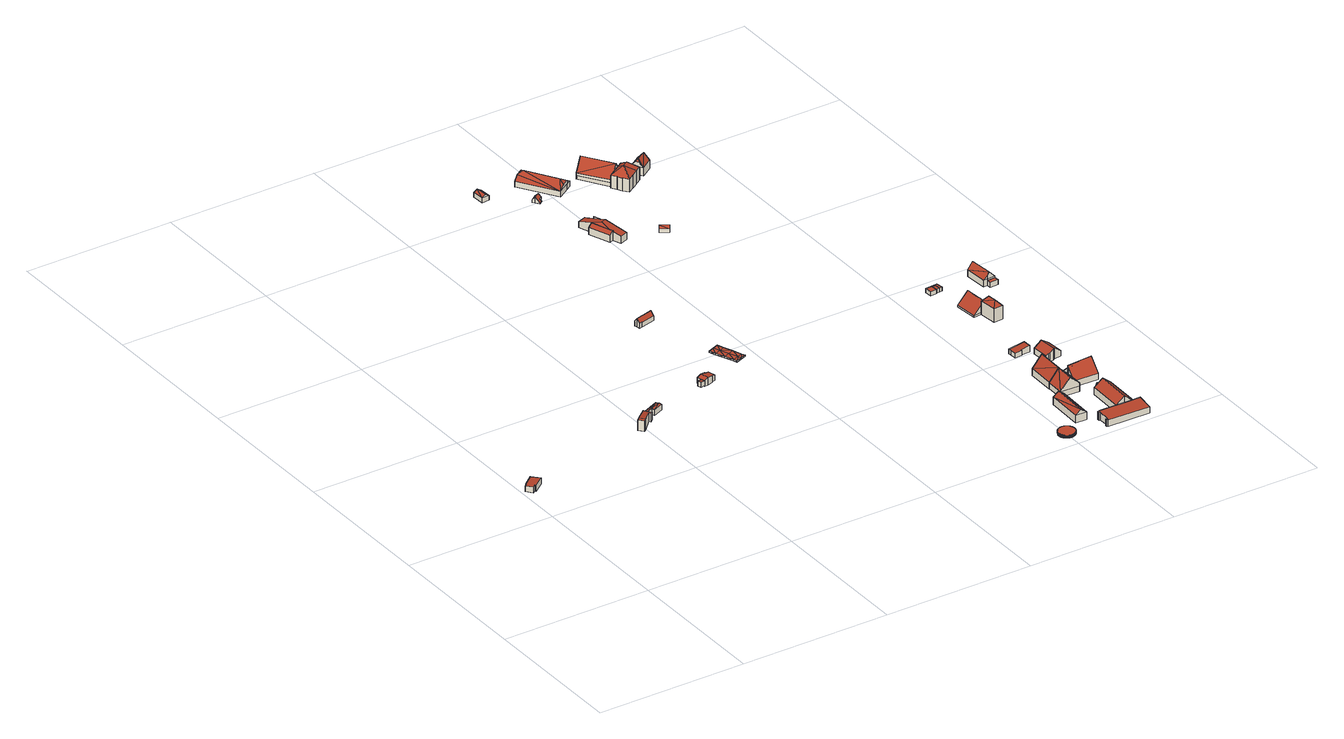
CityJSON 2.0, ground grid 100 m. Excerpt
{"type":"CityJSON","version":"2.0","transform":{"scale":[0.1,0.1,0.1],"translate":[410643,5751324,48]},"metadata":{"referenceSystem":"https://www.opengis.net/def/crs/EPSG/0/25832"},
"CityObjects":{
"building1":{"type":"Building","attributes":{"Gemeindeschluessel":"05570040","Geometrietyp2DReferenz":"3000","function":"31001_1310","roofType":"2100","measuredHeight":4.07},"geometry":[{"type":"Solid","lod":"2","boundaries":[[[[0,1,2,3]],[[4,5,1,0]],[[6,7,5,4]],[[8,9,7,6]],[[10,11,9,8]],[[12,13,11,10]],[[14,15,13,12]],[[3,2,15,14]],[[12,10,8,6,4,0,3,14]],[[1,5,7,9,11,13,15,2]]]],"semantics":{"surfaces":[{"type":"WallSurface"},{"type":"RoofSurface"},{"type":"GroundSurface"}],"values":[[0,0,0,0,0,0,0,0,1,2]]}}]},
"building2":{"type":"Building","attributes":{"Gemeindeschluessel":"05570040","Geometrietyp2DReferenz":"3000","function":"31001_1310","roofType":"3100","measuredHeight":7.4},"geometry":[{"type":"Solid","lod":"2","boundaries":[[[[16,17,18,19]],[[20,21,17,16]],[[22,23,21,20]],[[24,25,23,22]],[[26,27,25,24]],[[28,29,27,26]],[[30,31,29,28]],[[32,33,31,30]],[[34,35,33,32]],[[19,18,35,34]],[[28,26,24,22,20,16,19,30]],[[34,32,30,19]],[[17,21,23,25,27,29,31,33,35,18]]]],"semantics":{"surfaces":[{"type":"WallSurface"},{"type":"RoofSurface"},{"type":"GroundSurface"}],"values":[[0,0,0,0,0,0,0,0,0,0,1,1,2]]}}]},
"building3":{"type":"Building","attributes":{"Gemeindeschluessel":"05570040","Geometrietyp2DReferenz":"3000","function":"31001_1310","roofType":"5000","measuredHeight":3.88},"geometry":[{"type":"Solid","lod":"2","boundaries":[[[[36,37,38,39]],[[40,41,37,36]],[[42,43,41,40]],[[44,45,43,42]],[[46,47,45,44]],[[39,38,47,46]],[[48,49,36]],[[44,48,36]],[[46,44,36]],[[36,39,46]],[[42,40,49]],[[49,48,42]],[[36,49,40]],[[42,48,44]],[[37,41,43,45,47,38]]]],"semantics":{"surfaces":[{"type":"WallSurface"},{"type":"RoofSurface"},{"type":"GroundSurface"}],"values":[[0,0,0,0,0,0,1,1,1,1,1,1,0,0,2]]}}]},
"building4":{"type":"Building","attributes":{"Gemeindeschluessel":"05570040","Geometrietyp2DReferenz":"3000","function":"51009_1610","roofType":"2100","measuredHeight":3.51},"geometry":[{"type":"Solid","lod":"2","boundaries":[[[[50,51,52,53]],[[54,55,51,50]],[[56,57,55,54]],[[53,52,57,56]],[[54,50,53,56]],[[51,55,57,52]]]],"semantics":{"surfaces":[{"type":"WallSurface"},{"type":"RoofSurface"},{"type":"GroundSurface"}],"values":[[0,0,0,0,1,2]]}}]},
"building5":{"type":"Building","attributes":{"Gemeindeschluessel":"05570040","Geometrietyp2DReferenz":"3000","function":"31001_1310","roofType":"3100","measuredHeight":4.92},"geometry":[{"type":"Solid","lod":"2","boundaries":[[[[58,59,60,61]],[[62,63,59,58]],[[64,65,63,62]],[[66,67,65,64]],[[68,69,67,66]],[[70,71,69,68]],[[72,73,71,70]],[[74,75,73,72]],[[76,77,75,74]],[[61,60,77,76]],[[70,68,66,64,62,58,61,72]],[[76,74,72,61]],[[59,63,65,67,69,71,73,75,77,60]]]],"semantics":{"surfaces":[{"type":"WallSurface"},{"type":"RoofSurface"},{"type":"GroundSurface"}],"values":[[0,0,0,0,0,0,0,0,0,0,1,1,2]]}}]},
"building6":{"type":"Building","attributes":{"Gemeindeschluessel":"05515000","Geometrietyp2DReferenz":"3000","function":"31001_1310","roofType":"3100","measuredHeight":5.88},"address":[{"country":"Germany","locality":"Münster","thoroughfareNumber":"93b","thoroughfareName":"Hiltruper Straße"}],"geometry":[{"type":"Solid","lod":"2","boundaries":[[[[78,79,80,81]],[[82,83,79,78]],[[84,85,83,82]],[[86,87,85,84]],[[88,89,87,86]],[[90,91,89,88]],[[92,93,91,90]],[[81,80,93,92]],[[86,84,82,78,81,88]],[[92,90,88,81]],[[79,83,85,87,89,91,93,80]]]],"semantics":{"surfaces":[{"type":"WallSurface"},{"type":"RoofSurface"},{"type":"GroundSurface"}],"values":[[0,0,0,0,0,0,0,0,1,1,2]]}}]},
"building7":{"type":"Building","attributes":{"Geometrietyp2DReferenz":"2000","Gemeindeschluessel":"05570040","function":"53001_1800","roofType":"9999","measuredHeight":1},"geometry":[{"type":"Solid","lod":"2","boundaries":[[[[94,95,96]],[[95,97,96]],[[98,99,94]],[[99,95,94]],[[100,101,98]],[[101,99,98]],[[102,103,100]],[[103,101,100]],[[104,105,102]],[[105,103,102]],[[106,107,104]],[[107,105,104]],[[108,109,106]],[[109,107,106]],[[110,111,108]],[[111,109,108]],[[112,113,110]],[[113,111,110]],[[114,115,112]],[[115,113,112]],[[116,117,114]],[[117,115,114]],[[96,97,116]],[[97,117,116]],[[118,97,95]],[[118,95,99]],[[119,118,101]],[[107,120,103]],[[101,118,99]],[[120,119,101]],[[120,101,103]],[[107,103,105]],[[115,117,97]],[[115,97,118]],[[113,115,118]],[[113,118,119]],[[113,119,111]],[[111,119,120]],[[109,111,120]],[[109,120,107]],[[114,121,96]],[[112,121,114]],[[112,122,121]],[[112,110,122]],[[110,123,122]],[[108,123,110]],[[108,106,123]],[[121,94,96]],[[121,98,94]],[[122,100,121]],[[100,98,121]],[[123,100,122]],[[123,102,100]],[[106,102,123]],[[106,104,102]],[[114,96,116]]]],"semantics":{"surfaces":[{"type":"WallSurface"},{"type":"GroundSurface"},{"type":"RoofSurface"}],"values":[[0,0,0,0,0,0,0,0,0,0,0,0,0,0,0,0,0,0,0,0,0,0,0,0,1,1,1,1,1,1,1,1,1,1,1,1,1,1,1,1,2,2,2,2,2,2,2,2,2,2,2,2,2,2,2,2]]}}]},
"building8":{"type":"Building","attributes":{"Gemeindeschluessel":"05515000","Geometrietyp2DReferenz":"3000","function":"31001_2700","roofType":"3100","measuredHeight":4.64},"geometry":[{"type":"Solid","lod":"2","boundaries":[[[[124,125,126,127]],[[128,129,125,124]],[[130,131,129,128]],[[127,126,131,130]],[[124,132,128]],[[130,133,127]],[[127,133,132]],[[132,124,127]],[[133,130,128]],[[128,132,133]],[[125,129,131,126]]]],"semantics":{"surfaces":[{"type":"WallSurface"},{"type":"RoofSurface"},{"type":"GroundSurface"}],"values":[[0,0,0,0,0,0,1,1,1,1,2]]}}]},
"building9":{"type":"Building","attributes":{"Gemeindeschluessel":"05570040","Geometrietyp2DReferenz":"3000","function":"51003_1201","roofType":"1000","measuredHeight":1.86},"geometry":[{"type":"Solid","lod":"2","boundaries":[[[[134,135,136,137]],[[138,139,135,134]],[[140,141,139,138]],[[142,143,141,140]],[[144,145,143,142]],[[146,147,145,144]],[[148,149,147,146]],[[150,151,149,148]],[[152,153,151,150]],[[154,155,153,152]],[[150,148,146,144,142,140,138,134,137,156,157,158,159,160,161,162,163,164,165,166,167,168,169,170,171,172,173,174,175,176,177,178,179,180,181,182,183,184,185,186,187,188,189,190,191,192,193,194,195,196,197,198,199,200,201,202,203,204,205,206,207,208,209,210,211,212,213,214,215,216,217,218,154,152]],[[219,220,221,222,223,224,225,226,227,228,229,230,231,232,233,234,235,236,237,238,239,240,241,242,243,244,245,246,247,248,249,250,251,252,253,254,255,256,257,258,259,260,261,262,263,264,265,266,267,268,269,270,271,272,273,274,275,276,277,278,279,280,281,136,135,139,141,143,145,147,149,151,153,155]],[[169,268,267,170]],[[168,269,268,169]],[[167,270,269,168]],[[166,271,270,167]],[[165,272,271,166]],[[164,273,272,165]],[[163,274,273,164]],[[162,275,274,163]],[[161,276,275,162]],[[160,277,276,161]],[[159,278,277,160]],[[158,279,278,159]],[[157,280,279,158]],[[156,281,280,157]],[[137,136,281,156]],[[218,219,155,154]],[[217,220,219,218]],[[216,221,220,217]],[[215,222,221,216]],[[214,223,222,215]],[[213,224,223,214]],[[212,225,224,213]],[[211,226,225,212]],[[210,227,226,211]],[[209,228,227,210]],[[208,229,228,209]],[[207,230,229,208]],[[206,231,230,207]],[[205,232,231,206]],[[204,233,232,205]],[[203,234,233,204]],[[202,235,234,203]],[[201,236,235,202]],[[200,237,236,201]],[[199,238,237,200]],[[198,239,238,199]],[[197,240,239,198]],[[196,241,240,197]],[[195,242,241,196]],[[194,243,242,195]],[[193,244,243,194]],[[192,245,244,193]],[[191,246,245,192]],[[190,247,246,191]],[[189,248,247,190]],[[188,249,248,189]],[[187,250,249,188]],[[186,251,250,187]],[[185,252,251,186]],[[184,253,252,185]],[[183,254,253,184]],[[182,255,254,183]],[[181,256,255,182]],[[180,257,256,181]],[[179,258,257,180]],[[178,259,258,179]],[[177,260,259,178]],[[176,261,260,177]],[[175,262,261,176]],[[174,263,262,175]],[[173,264,263,174]],[[172,265,264,173]],[[171,266,265,172]],[[170,267,266,171]]]],"semantics":{"surfaces":[{"type":"WallSurface"},{"type":"RoofSurface"},{"type":"GroundSurface"}],"values":[[0,0,0,0,0,0,0,0,0,0,1,2,0,0,0,0,0,0,0,0,0,0,0,0,0,0,0,0,0,0,0,0,0,0,0,0,0,0,0,0,0,0,0,0,0,0,0,0,0,0,0,0,0,0,0,0,0,0,0,0,0,0,0,0,0,0,0,0,0,0,0,0,0,0,0,0]]}}]},
"building10":{"type":"Building","attributes":{"Gemeindeschluessel":"05515000","Geometrietyp2DReferenz":"3000","function":"31001_1000"},"address":[{"country":"Germany","locality":"Münster","thoroughfareNumber":"93a","thoroughfareName":"Hiltruper Straße"}],"children":["building10-1","building10-2","building10-3"]},
"building10-1":{"type":"BuildingPart","attributes":{"roofType":"9999","measuredHeight":8.18},"parents":["building10"],"geometry":[{"type":"Solid","lod":"2","boundaries":[[[[282,283,284,285]],[[286,287,283,282]],[[288,289,290,291,292]],[[293,294,289,288]],[[295,296,294,293]],[[297,298,296,295]],[[299,300,298,297]],[[285,284,301,302]],[[303,304,305]],[[306,299,297,295,293,288,292,307,304,303]],[[308,286,282,285,302,305,304,307]],[[283,287,309,290,289,294,296,298,300,310,311,301,284]],[[308,307,312]],[[287,286,308,312,309]],[[291,312,307,292]],[[290,309,312,291]],[[300,299,306,303,310]],[[310,303,305,311]],[[305,302,301,311]]]],"semantics":{"surfaces":[{"type":"WallSurface"},{"type":"RoofSurface"},{"type":"GroundSurface"},{"type":"ClosureSurface"}],"values":[[0,0,0,0,0,0,0,0,1,1,1,2,0,3,0,3,3,3,3]]}}]},
"building10-2":{"type":"BuildingPart","attributes":{"roofType":"2100","measuredHeight":7},"parents":["building10"],"geometry":[{"type":"Solid","lod":"2","boundaries":[[[[313,314,315,316]],[[291,290,314,313]],[[287,286,317]],[[318,319,287,317]],[[320,321,319,318]],[[316,315,321,320]],[[318,317,308,312,291,313,316,320]],[[314,290,309,287,319,321,315]],[[286,308,317]],[[287,309,312,308,286]],[[309,290,291,312]]]],"semantics":{"surfaces":[{"type":"WallSurface"},{"type":"RoofSurface"},{"type":"GroundSurface"},{"type":"ClosureSurface"}],"values":[[0,0,0,0,0,0,1,2,0,3,3]]}}]},
"building10-3":{"type":"BuildingPart","attributes":{"roofType":"2100","measuredHeight":6.6},"parents":["building10"],"geometry":[{"type":"Solid","lod":"2","boundaries":[[[[322,298,300,299,323]],[[324,325,298,322]],[[326,327,325,324]],[[302,301,327,326]],[[326,324,322,323,306,303,305,302]],[[298,325,327,301,311,310,300]],[[306,323,299]],[[310,303,306,299,300]],[[311,305,303,310]],[[301,302,305,311]]]],"semantics":{"surfaces":[{"type":"WallSurface"},{"type":"RoofSurface"},{"type":"GroundSurface"},{"type":"ClosureSurface"}],"values":[[0,0,0,0,1,2,0,3,3,3]]}}]},
"building11":{"type":"Building","attributes":{"Gemeindeschluessel":"05515000","Geometrietyp2DReferenz":"3000","function":"31001_1310","roofType":"3100","measuredHeight":3.69},"geometry":[{"type":"Solid","lod":"2","boundaries":[[[[328,329,330,331]],[[332,333,329,328]],[[334,335,333,332]],[[336,337,335,334]],[[338,339,337,336]],[[340,341,339,338]],[[342,343,341,340]],[[331,330,343,342]],[[336,334,332,338]],[[328,331,342,340,338,332]],[[329,333,335,337,339,341,343,330]]]],"semantics":{"surfaces":[{"type":"WallSurface"},{"type":"RoofSurface"},{"type":"GroundSurface"}],"values":[[0,0,0,0,0,0,0,0,1,1,2]]}}]},
"building12":{"type":"Building","attributes":{"Gemeindeschluessel":"05515000","Geometrietyp2DReferenz":"3000","function":"51009_1610","roofType":"2100","measuredHeight":6.87},"geometry":[{"type":"Solid","lod":"2","boundaries":[[[[344,345,346,316]],[[347,348,345,344]],[[313,349,348,347]],[[316,346,349,313]],[[347,344,316,313]],[[345,348,349,346]]]],"semantics":{"surfaces":[{"type":"WallSurface"},{"type":"RoofSurface"},{"type":"GroundSurface"}],"values":[[0,0,0,0,1,2]]}}]},
"building13":{"type":"Building","attributes":{"Gemeindeschluessel":"05570040","Geometrietyp2DReferenz":"3000","function":"31001_2700","roofType":"3100","measuredHeight":8.03},"geometry":[{"type":"Solid","lod":"2","boundaries":[[[[350,351,352,353]],[[354,355,351,350]],[[356,357,355,354]],[[353,352,357,356]],[[350,358,354]],[[356,359,353]],[[359,358,350]],[[350,353,359]],[[356,354,358]],[[358,359,356]],[[351,355,357,352]]]],"semantics":{"surfaces":[{"type":"WallSurface"},{"type":"RoofSurface"},{"type":"GroundSurface"}],"values":[[0,0,0,0,0,0,1,1,1,1,2]]}}]},
"building14":{"type":"Building","attributes":{"Gemeindeschluessel":"05515000","Geometrietyp2DReferenz":"3000","function":"31001_2700","roofType":"3300","measuredHeight":8.14},"geometry":[{"type":"Solid","lod":"2","boundaries":[[[[360,361,362,363]],[[364,365,361,360]],[[366,367,365,364]],[[368,369,367,366]],[[370,371,369,368]],[[372,373,371,370]],[[374,375,373,372]],[[363,362,375,374]],[[376,377,378,379]],[[380,381,382]],[[382,381,370]],[[370,381,377]],[[377,376,370]],[[374,372,370,376]],[[366,381,380]],[[381,366,364,360]],[[378,381,360]],[[377,381,378]],[[380,382,370,368]],[[380,368,366]],[[376,379,363,374]],[[379,378,360,363]],[[361,365,367,369,371,373,375,362]]]],"semantics":{"surfaces":[{"type":"WallSurface"},{"type":"RoofSurface"},{"type":"GroundSurface"}],"values":[[0,0,0,0,0,0,0,0,1,1,1,1,1,1,1,1,1,1,0,0,0,0,2]]}}]},
"building15":{"type":"Building","attributes":{"Gemeindeschluessel":"05515000","Geometrietyp2DReferenz":"3000","function":"31001_1310","roofType":"3100","measuredHeight":3.69},"geometry":[{"type":"Solid","lod":"2","boundaries":[[[[383,384,385,386]],[[387,388,384,383]],[[389,390,388,387]],[[386,385,390,389]],[[383,391,387]],[[389,392,386]],[[386,392,391]],[[391,383,386]],[[392,389,387]],[[387,391,392]],[[384,388,390,385]]]],"semantics":{"surfaces":[{"type":"WallSurface"},{"type":"RoofSurface"},{"type":"GroundSurface"}],"values":[[0,0,0,0,0,0,1,1,1,1,2]]}}]},
"building16":{"type":"Building","attributes":{"Gemeindeschluessel":"05570040","Geometrietyp2DReferenz":"3000","function":"31001_2700","roofType":"2100","measuredHeight":5.55},"geometry":[{"type":"Solid","lod":"2","boundaries":[[[[393,394,395,396]],[[397,398,394,393]],[[399,400,398,397]],[[401,402,400,399]],[[403,404,402,401]],[[405,406,404,403]],[[407,408,406,405]],[[409,410,408,407]],[[411,412,410,409]],[[413,414,412,411]],[[415,416,414,413]],[[417,418,416,415]],[[419,420,418,417]],[[421,422,420,419]],[[423,424,422,421]],[[396,395,424,423]],[[421,419,417,415,413,411,409,407,405,403,401,399,397,393,396,423]],[[394,398,400,402,404,406,408,410,412,414,416,418,420,422,424,395]]]],"semantics":{"surfaces":[{"type":"WallSurface"},{"type":"RoofSurface"},{"type":"GroundSurface"}],"values":[[0,0,0,0,0,0,0,0,0,0,0,0,0,0,0,0,1,2]]}}]},
"building17":{"type":"Building","attributes":{"Gemeindeschluessel":"05570040","Geometrietyp2DReferenz":"3000","function":"31001_2700","roofType":"3100","measuredHeight":9.49},"geometry":[{"type":"Solid","lod":"2","boundaries":[[[[425,426,427,428]],[[429,430,426,425]],[[431,432,430,429]],[[433,434,432,431]],[[435,436,434,433]],[[437,438,436,435]],[[439,440,438,437]],[[441,442,440,439]],[[443,444,442,441]],[[445,446,444,443]],[[447,448,446,445]],[[428,427,448,447]],[[441,439,437,435,433,431,429,425,443]],[[428,447,445,443,425]],[[426,430,432,434,436,438,440,442,444,446,448,427]]]],"semantics":{"surfaces":[{"type":"WallSurface"},{"type":"RoofSurface"},{"type":"GroundSurface"}],"values":[[0,0,0,0,0,0,0,0,0,0,0,0,1,1,2]]}}]},
"building18":{"type":"Building","attributes":{"Gemeindeschluessel":"05570040","Geometrietyp2DReferenz":"3000","function":"31001_1000"},"address":[{"country":"Germany","locality":"Sendenhorst","thoroughfareNumber":"19","thoroughfareName":"Berl"}],"children":["building18-1","building18-2"]},
"building18-1":{"type":"BuildingPart","attributes":{"roofType":"3100","measuredHeight":12.3},"parents":["building18"],"geometry":[{"type":"Solid","lod":"2","boundaries":[[[[449,450,451,452]],[[453,454,450,449]],[[452,451,455,456]],[[449,457,453]],[[456,458,452]],[[458,457,449]],[[449,452,458]],[[456,459,453,457]],[[457,458,456]],[[450,454,460,455,451]],[[454,453,459,460]],[[460,459,456,455]]]],"semantics":{"surfaces":[{"type":"WallSurface"},{"type":"RoofSurface"},{"type":"GroundSurface"},{"type":"ClosureSurface"}],"values":[[0,0,0,0,0,1,1,1,1,2,0,3]]}}]},
"building18-2":{"type":"BuildingPart","attributes":{"roofType":"2100","measuredHeight":10.3},"parents":["building18"],"geometry":[{"type":"Solid","lod":"2","boundaries":[[[[461,462,463,464]],[[465,456,455,462,461]],[[464,463,460,459,466]],[[465,461,464,466]],[[462,455,460,463]],[[459,456,465,466]],[[460,455,456,459]]]],"semantics":{"surfaces":[{"type":"WallSurface"},{"type":"RoofSurface"},{"type":"GroundSurface"},{"type":"ClosureSurface"}],"values":[[0,0,0,1,2,0,3]]}}]},
"building19":{"type":"Building","attributes":{"Gemeindeschluessel":"05570040","Geometrietyp2DReferenz":"3000","function":"31001_2700"},"children":["building19-1","building19-2","building19-3"]},
"building19-1":{"type":"BuildingPart","attributes":{"roofType":"2100","measuredHeight":11.94},"parents":["building19"],"geometry":[{"type":"Solid","lod":"2","boundaries":[[[[467,468,469,470,471,472,473]],[[474,475,476,477,478]],[[479,480,481,475,474]],[[478,467,473,482,479,474]],[[470,469,476,475,481]],[[482,473,472]],[[470,481,480,471]],[[480,479,482,472,471]],[[468,467,478,477]],[[476,469,468,477]]]],"semantics":{"surfaces":[{"type":"WallSurface"},{"type":"RoofSurface"},{"type":"GroundSurface"},{"type":"ClosureSurface"}],"values":[[0,0,0,1,2,0,3,3,0,3]]}}]},
"building19-2":{"type":"BuildingPart","attributes":{"roofType":"3100","measuredHeight":11.64},"parents":["building19"],"geometry":[{"type":"Solid","lod":"2","boundaries":[[[[483,484,481,480]],[[485,486,484,483]],[[487,488,486,485]],[[489,490,488,487]],[[471,470,490,489]],[[489,491,492,493]],[[494,493,492]],[[495,482,472,493,496]],[[494,496,493]],[[493,472,471,489]],[[479,495,496,483,480]],[[496,494,492,485,483]],[[492,491,487,485]],[[491,489,487]],[[481,484,486,488,490,470]],[[470,471,480,481]],[[482,495,479]],[[472,482,479,480,471]]]],"semantics":{"surfaces":[{"type":"WallSurface"},{"type":"RoofSurface"},{"type":"GroundSurface"},{"type":"ClosureSurface"}],"values":[[0,0,0,0,0,1,1,1,1,0,0,0,0,0,2,3,0,3]]}}]},
"building19-3":{"type":"BuildingPart","attributes":{"roofType":"2100","measuredHeight":9.6},"parents":["building19"],"geometry":[{"type":"Solid","lod":"2","boundaries":[[[[477,476,497,498]],[[464,499,469,468]],[[498,497,499,464]],[[468,477,498,464]],[[476,469,499,497]],[[476,477,468,469]]]],"semantics":{"surfaces":[{"type":"WallSurface"},{"type":"RoofSurface"},{"type":"GroundSurface"},{"type":"ClosureSurface"}],"values":[[0,0,0,1,2,3]]}}]},
"building20":{"type":"Building","attributes":{"name":"Buddenbäumer","Gemeindeschluessel":"05515000","Geometrietyp2DReferenz":"3000","function":"31001_1000"},"address":[{"country":"Germany","locality":"Münster","thoroughfareNumber":"93","thoroughfareName":"Hiltruper Straße"}],"children":["building20-1","building20-2"]},
"building20-1":{"type":"BuildingPart","attributes":{"roofType":"3200","measuredHeight":13.7},"parents":["building20"],"geometry":[{"type":"Solid","lod":"2","boundaries":[[[[500,501,502,503]],[[504,505,500,503]],[[506,507,505,504]],[[508,509,507,506]],[[510,511,509,508]],[[512,513,511,510]],[[514,515,513,512]],[[516,517,515,514]],[[518,519,517,516]],[[520,521,519,518]],[[522,523,521,520]],[[524,525,523,522]],[[526,527,525,524]],[[528,529,527,526]],[[530,531,529,528]],[[532,533,531,530]],[[534,535,533,532]],[[536,537,535,534]],[[538,539,537,536]],[[540,541,542,543,539,538]],[[534,532,530,528,526,544,536]],[[512,510,508,506,504,545,514]],[[514,545,544,516]],[[524,522,520,518,516,544,526]],[[503,546,544,545,504]],[[547,548,540,538,536,544,546]],[[500,505,507,509,511,513,515,517,519,521,523,525,527,529,531,533,535,537,539,543,549]],[[550,546,503,502]],[[549,551,501,500]],[[501,551,550,502]],[[550,547,546]],[[541,540,548]],[[542,551,549,543]],[[550,551,542,541,548,547]]]],"semantics":{"surfaces":[{"type":"WallSurface"},{"type":"RoofSurface"},{"type":"GroundSurface"},{"type":"ClosureSurface"}],"values":[[0,0,0,0,0,0,0,0,0,0,0,0,0,0,0,0,0,0,0,0,1,1,1,1,1,1,2,0,3,3,0,0,3,3]]}}]},
"building20-2":{"type":"BuildingPart","attributes":{"roofType":"3100","measuredHeight":12.25},"parents":["building20"],"geometry":[{"type":"Solid","lod":"2","boundaries":[[[[552,553,554,555]],[[501,500,553,552]],[[555,554,543,542]],[[556,557,558]],[[541,548,558,557]],[[552,556,502]],[[556,558,547,550,502]],[[502,556,502,501]],[[502,501,552]],[[541,557,555,542]],[[557,556,552,555]],[[553,500,549,543,554]],[[500,501,551,549]],[[549,551,542,543]],[[547,558,548]],[[502,550,551,501]],[[542,551,550,547,548,541]]]],"semantics":{"surfaces":[{"type":"WallSurface"},{"type":"RoofSurface"},{"type":"GroundSurface"},{"type":"ClosureSurface"}],"values":[[0,0,0,1,1,1,1,0,0,0,0,2,3,3,0,3,3]]}}]},
"building21":{"type":"Building","attributes":{"Gemeindeschluessel":"05515000","Geometrietyp2DReferenz":"3000","function":"31001_1310","roofType":"2100","measuredHeight":4.2},"geometry":[{"type":"Solid","lod":"2","boundaries":[[[[559,560,561,562]],[[563,564,560,559]],[[565,566,564,563]],[[567,568,566,565]],[[569,570,568,567]],[[571,572,570,569]],[[562,561,572,571]],[[569,567,565,563,559,562,571]],[[560,564,566,568,570,572,561]]]],"semantics":{"surfaces":[{"type":"WallSurface"},{"type":"RoofSurface"},{"type":"GroundSurface"}],"values":[[0,0,0,0,0,0,0,1,2]]}}]},
"building22":{"type":"Building","attributes":{"Gemeindeschluessel":"05570040","Geometrietyp2DReferenz":"3000","function":"31001_1000","roofType":"3100","measuredHeight":7.68},"geometry":[{"type":"Solid","lod":"2","boundaries":[[[[573,574,575,576]],[[577,578,574,573]],[[579,580,578,577]],[[581,582,580,579]],[[583,584,582,581]],[[585,586,584,583]],[[587,588,586,585]],[[589,590,588,587]],[[591,592,590,589]],[[576,575,592,591]],[[585,583,581,579,587]],[[577,573,576,591,589,587,579]],[[574,578,580,582,584,586,588,590,592,575]]]],"semantics":{"surfaces":[{"type":"WallSurface"},{"type":"RoofSurface"},{"type":"GroundSurface"}],"values":[[0,0,0,0,0,0,0,0,0,0,1,1,2]]}}]},
"building23":{"type":"Building","attributes":{"Gemeindeschluessel":"05515000","Geometrietyp2DReferenz":"3000","function":"31001_2700","roofType":"9999","measuredHeight":10.14},"geometry":[{"type":"Solid","lod":"2","boundaries":[[[[593,594,595,596]],[[597,598,594,593]],[[599,600,598,597]],[[596,595,600,599]],[[593,601,602,597]],[[599,603,596]],[[601,604,602]],[[593,596,603]],[[593,603,604]],[[604,601,593]],[[604,603,599]],[[602,604,599]],[[599,597,602]],[[594,598,600,595]]]],"semantics":{"surfaces":[{"type":"WallSurface"},{"type":"RoofSurface"},{"type":"GroundSurface"}],"values":[[0,0,0,0,0,0,1,1,1,1,1,1,1,2]]}}]},
"building24":{"type":"Building","attributes":{"Gemeindeschluessel":"05515000","Geometrietyp2DReferenz":"3000","function":"31001_1000"},"address":[{"country":"Germany","locality":"Münster","thoroughfareNumber":"85","thoroughfareName":"Hiltruper Straße"},{"country":"Germany","locality":"Münster","thoroughfareNumber":"85a","thoroughfareName":"Hiltruper Straße"}],"children":["building24-1","building24-2"]},
"building24-1":{"type":"BuildingPart","attributes":{"roofType":"3200","measuredHeight":12.59},"parents":["building24"],"geometry":[{"type":"Solid","lod":"2","boundaries":[[[[605,606,607,608,609,610]],[[611,612,606,605]],[[613,614,615,616,612,611]],[[605,617,611]],[[613,618,610]],[[610,618,617]],[[617,605,610]],[[617,618,613]],[[613,611,617]],[[606,612,616,607]],[[619,614,613,610,609]],[[607,616,615,608]],[[615,614,619,609,608]]]],"semantics":{"surfaces":[{"type":"WallSurface"},{"type":"RoofSurface"},{"type":"GroundSurface"},{"type":"ClosureSurface"}],"values":[[0,0,0,1,1,1,1,1,1,2,0,3,3]]}}]},
"building24-2":{"type":"BuildingPart","attributes":{"roofType":"3100","measuredHeight":8.07},"parents":["building24"],"geometry":[{"type":"Solid","lod":"2","boundaries":[[[[620,621,616,615]],[[622,623,621,620]],[[624,625,623,622]],[[608,607,625,624]],[[626,627,619,609]],[[620,614,619,627,622]],[[614,620,615]],[[626,609,608,624]],[[627,626,624,622]],[[616,621,623,625,607]],[[607,608,615,616]],[[609,619,614,615,608]]]],"semantics":{"surfaces":[{"type":"WallSurface"},{"type":"RoofSurface"},{"type":"GroundSurface"},{"type":"ClosureSurface"}],"values":[[0,0,0,0,1,1,0,0,0,2,3,3]]}}]},
"building25":{"type":"Building","attributes":{"Gemeindeschluessel":"05515000","Geometrietyp2DReferenz":"3000","function":"31001_2460","roofType":"1000","measuredHeight":2.62},"geometry":[{"type":"Solid","lod":"2","boundaries":[[[[628,629,630,631]],[[632,633,629,628]],[[634,635,633,632]],[[636,637,635,634]],[[638,639,637,636]],[[640,641,639,638]],[[642,643,641,640]],[[631,630,643,642]],[[640,638,636,634,632,628,631,642]],[[629,633,635,637,639,641,643,630]]]],"semantics":{"surfaces":[{"type":"WallSurface"},{"type":"RoofSurface"},{"type":"GroundSurface"}],"values":[[0,0,0,0,0,0,0,0,1,2]]}}]},
"building26":{"type":"Building","attributes":{"Gemeindeschluessel":"05515000","Geometrietyp2DReferenz":"3000","function":"31001_2460","roofType":"1000","measuredHeight":2.61},"geometry":[{"type":"Solid","lod":"2","boundaries":[[[[628,644,645,632]],[[631,646,644,628]],[[642,647,646,631]],[[632,645,647,642]],[[631,628,632,642]],[[644,646,647,645]]]],"semantics":{"surfaces":[{"type":"WallSurface"},{"type":"RoofSurface"},{"type":"GroundSurface"}],"values":[[0,0,0,0,1,2]]}}]},
"building27":{"type":"Building","attributes":{"Gemeindeschluessel":"05515000","Geometrietyp2DReferenz":"3000","function":"31001_2700"},"children":["building27-1","building27-2"]},
"building27-1":{"type":"BuildingPart","attributes":{"roofType":"3100","measuredHeight":8.61},"parents":["building27"],"geometry":[{"type":"Solid","lod":"2","boundaries":[[[[648,649,650,651]],[[652,653,654,649,648]],[[655,656,657,658,659]],[[651,650,656,655]],[[660,651,661]],[[655,662,661,651]],[[652,648,660]],[[652,660,661]],[[662,655,659]],[[661,662,659,652]],[[660,648,651]],[[649,654,657,656,650]],[[653,652,659,658]],[[657,654,653,658]]]],"semantics":{"surfaces":[{"type":"WallSurface"},{"type":"RoofSurface"},{"type":"GroundSurface"},{"type":"ClosureSurface"}],"values":[[0,0,0,0,1,1,1,1,0,0,0,2,0,3]]}}]},
"building27-2":{"type":"BuildingPart","attributes":{"roofType":"1000","measuredHeight":3.31},"parents":["building27"],"geometry":[{"type":"Solid","lod":"2","boundaries":[[[[663,664,654,653]],[[665,666,664,663]],[[658,657,666,665]],[[663,653,658,665]],[[654,664,666,657]],[[657,658,653,654]]]],"semantics":{"surfaces":[{"type":"WallSurface"},{"type":"RoofSurface"},{"type":"GroundSurface"},{"type":"ClosureSurface"}],"values":[[0,0,0,1,2,3]]}}]}
},
"vertices":[
[33,1245,73],[33,1245,33],[49,1257,33],[49,1257,73],[2,1285,70],[2,1285,33],[17,1298,70],[17,1298,33],[15,1300,70],[15,1300,33],[85,1356,70],[85,1356,33],[126,1305,74],[126,1305,33],[55,1250,74],[55,1250,33],
[1058,1636,57],[1058,1636,9],[964,1544,9],[964,1544,83],[1062,1626,57],[1062,1626,9],[1070,1608,58],[1070,1608,9],[1087,1585,59],[1087,1585,9],[1069,1569,64],[1069,1569,9],[1059,1580,64],[1059,1580,9],[991,1512,83],[991,1512,9],[978,1499,80],[978,1499,9],[949,1529,80],[949,1529,9],
[1170,1672,54],[1170,1672,18],[1062,1626,18],[1062,1626,54],[1187,1635,54],[1187,1635,18],[1117,1606,54],[1117,1606,18],[1109,1625,54],[1109,1625,18],[1070,1608,54],[1070,1608,18],[1110,1624,57],[1179,1653,57],
[1514,1716,55],[1514,1716,20],[1546,1725,20],[1546,1725,50],[1507,1742,55],[1507,1742,20],[1539,1751,50],[1539,1751,20],
[1593,1795,55],[1593,1795,12],[1558,1787,12],[1558,1787,61],[1594,1792,55],[1594,1792,12],[1619,1798,51],[1619,1798,12],[1631,1750,51],[1631,1750,12],[1607,1743,55],[1607,1743,12],[1607,1740,55],[1607,1740,12],[1573,1731,61],[1573,1731,12],[1546,1725,51],[1546,1725,12],[1531,1780,51],[1531,1780,12],
[1700,2493,56],[1700,2493,25],[1695,2513,25],[1695,2513,84],[1606,2469,56],[1606,2469,25],[1606,2470,57],[1606,2470,25],[1585,2465,57],[1585,2465,25],[1580,2484,84],[1580,2484,25],[1575,2504,57],[1575,2504,25],[1690,2533,56],[1690,2533,25],
[1863,2072,14],[1863,2072,4],[1826,2057,14],[1826,2057,4],[1880,2029,14],[1880,2029,4],[1903,1971,14],[1903,1971,4],[1926,1913,14],[1926,1913,4],[1936,1888,14],[1936,1888,4],[1899,1874,14],[1899,1874,4],[1861,1859,14],[1861,1859,4],[1852,1883,14],[1852,1883,4],[1829,1941,14],[1829,1941,4],[1806,1999,14],[1806,1999,4],[1789,2042,14],[1789,2042,4],[1843,2014,4],[1866,1956,4],[1889,1898,4],[1843,2014,14],[1866,1956,14],[1889,1898,14],
[1582,4199,81],[1582,4199,50],[1588,4119,50],[1588,4119,81],[1632,4203,81],[1632,4203,50],[1638,4123,81],[1638,4123,50],[1607,4201,96],[1613,4121,96],
[3031,117,50],[3031,117,31],[3029,121,31],[3029,121,50],[3033,113,50],[3033,113,31],[3034,110,50],[3034,110,31],[3035,106,50],[3035,106,31],[3036,103,50],[3036,103,31],[3037,99,50],[3037,99,31],[3037,96,50],[3037,96,31],[3037,93,50],[3037,93,31],[3037,90,50],[3037,90,31],[3037,87,50],[3037,87,31],[3027,125,50],[3024,129,50],[3020,132,50],[3016,136,50],[3012,139,50],[3007,141,50],[3002,144,50],[2997,145,50],[2991,147,50],[2985,147,50],[2979,147,50],[2973,146,50],[2968,145,50],[2962,143,50],[2957,141,50],[2953,138,50],[2949,135,50],[2945,131,50],[2941,128,50],[2939,124,50],[2936,120,50],[2934,116,50],[2933,112,50],[2931,109,50],[2930,105,50],[2930,102,50],[2929,98,50],[2929,95,50],[2929,93,50],[2929,91,50],[2929,88,50],[2930,85,50],[2930,81,50],[2931,78,50],[2933,74,50],[2934,70,50],[2936,66,50],[2939,63,50],[2941,59,50],[2945,55,50],[2948,52,50],[2953,48,50],[2957,46,50],[2962,43,50],[2968,41,50],[2973,40,50],[2979,39,50],[2985,39,50],[2991,40,50],[2997,41,50],[3002,43,50],[3007,45,50],[3012,48,50],[3016,51,50],[3020,54,50],[3024,58,50],[3027,61,50],[3029,65,50],[3031,69,50],[3033,73,50],[3034,77,50],[3035,80,50],[3036,84,50],[3036,84,31],[3035,80,31],[3034,77,31],[3033,73,31],[3031,69,31],[3029,65,31],[3027,61,31],[3024,58,31],[3020,54,31],[3016,51,31],[3012,48,31],[3007,45,31],[3002,43,31],[2997,41,31],[2991,40,31],[2985,39,31],[2979,39,31],[2973,40,31],[2968,41,31],[2962,43,31],[2957,46,31],[2953,48,31],[2948,52,31],[2945,55,31],[2941,59,31],[2939,63,31],[2936,66,31],[2934,70,31],[2933,74,31],[2931,78,31],[2930,81,31],[2930,85,31],[2929,88,31],[2929,91,31],[2929,93,31],[2929,95,31],[2929,98,31],[2930,102,31],[2930,105,31],[2931,109,31],[2933,112,31],[2934,116,31],[2936,120,31],[2939,124,31],[2941,128,31],[2945,131,31],[2949,135,31],[2953,138,31],[2957,141,31],[2962,143,31],[2968,145,31],[2973,146,31],[2979,147,31],[2985,147,31],[2991,147,31],[2997,145,31],[3002,144,31],[3007,141,31],[3012,139,31],[3016,136,31],[3020,132,31],[3024,129,31],[3027,125,31],
[1959,3605,84],[1959,3605,43],[1904,3585,43],[1904,3585,84],[1981,3544,101],[1981,3544,43],[2012,3456,123],[2012,3456,43],[2013,3457,43],[2013,3457,113],[2013,3457,123],[2063,3320,90],[2063,3320,43],[2010,3300,90],[2010,3300,43],[1989,3354,103],[1989,3354,43],[1990,3354,103],[1990,3354,43],[1936,3498,43],[1936,3498,109],[1981,3378,109],[1977,3450,124],[1937,3497,109],[1981,3376,109],[2011,3463,124],[1996,3505,112],[2011,3463,43],[1981,3378,43],[1937,3497,43],[2011,3463,113],
[2048,3470,86],[2048,3470,43],[2052,3459,43],[2052,3459,86],[1981,3544,112],[2020,3558,83],[2020,3558,43],[2056,3460,83],[2056,3460,43],
[1989,3354,108],[1990,3354,109],[1964,3344,89],[1964,3344,43],[1911,3489,89],[1911,3489,43],
[1864,3928,50],[1864,3928,44],[1885,3943,44],[1885,3943,50],[1846,3954,81],[1846,3954,44],[1835,3969,63],[1835,3969,44],[1876,3998,63],[1876,3998,44],[1887,3983,81],[1887,3983,44],[1898,3968,63],[1898,3968,44],[1878,3954,63],[1878,3954,44],
[2016,3445,113],[2016,3445,45],[2052,3459,45],[2012,3456,113],[2012,3456,45],[2048,3470,45],
[3095,404,85],[3095,404,35],[3088,157,35],[3088,157,85],[3169,402,85],[3169,402,35],[3163,155,85],[3163,155,35],[3132,403,115],[3126,156,115],
[1964,4247,79],[1964,4247,41],[1931,4226,41],[1931,4226,79],[1964,4246,79],[1964,4246,41],[2120,4003,79],[2120,4003,41],[2088,3982,79],[2088,3982,41],[2011,3932,79],[2011,3932,41],[1854,4174,79],[1854,4174,41],[1852,4176,79],[1852,4176,41],[1885,4197,104],[1923,4188,122],[1932,4226,104],[1931,4226,104],[2088,3982,104],[2049,3993,122],[2044,3953,104],
[2278,3300,51],[2278,3300,28],[2328,3268,28],[2328,3268,51],[2304,3340,51],[2304,3340,28],[2354,3308,51],[2354,3308,28],[2291,3320,65],[2341,3288,65],
[3212,31,82],[3212,31,38],[3212,20,38],[3212,20,81],[3223,31,82],[3223,31,38],[3224,103,91],[3224,103,38],[3214,103,91],[3214,103,38],[3214,114,93],[3214,114,38],[3224,114,93],[3224,114,38],[3225,118,93],[3225,118,38],[3342,115,93],[3342,115,38],[3342,114,93],[3342,114,38],[3458,111,93],[3458,111,38],[3458,113,93],[3458,113,38],[3508,111,93],[3508,111,38],[3505,9,80],[3505,9,38],[3222,16,80],[3222,16,38],[3223,20,81],[3223,20,38],
[3400,113,137],[3400,113,42],[3458,111,42],[3458,111,89],[3342,114,89],[3342,114,42],[3342,115,89],[3342,115,42],[3348,357,89],[3348,357,42],[3366,356,104],[3366,356,42],[3367,364,104],[3367,364,42],[3375,364,110],[3375,364,42],[3374,356,110],[3374,356,42],[3406,355,137],[3406,355,42],[3463,354,89],[3463,354,42],[3458,113,89],[3458,113,42],
[3178,749,78],[3178,749,33],[3173,564,33],[3173,564,78],[3310,746,78],[3310,746,33],[3305,565,33],[3305,565,78],[3244,748,156],[3239,565,156],[3307,621,78],[3307,621,33],
[3381,566,134],[3381,566,33],[3382,619,33],[3382,619,82],[3305,565,136],[3307,621,82],
[3381,566,153],[3381,566,133],[3381,566,38],[3305,565,38],[3305,565,76],[3305,565,96],[3305,565,150],[3467,490,80],[3467,490,38],[3469,566,38],[3469,566,131],[3469,566,157],[3303,495,80],[3303,495,76],[3303,495,38],[3304,511,96],
[3301,438,76],[3301,438,38],[3170,442,76],[3170,442,38],[3170,444,76],[3170,444,38],[3173,564,76],[3173,564,38],[3170,444,77],[3170,442,77],[3239,565,154],[3236,440,154],[3303,495,96],[3301,438,96],
[3470,617,38],[3470,617,82],[3382,619,38],
[2433,3943,36],[2433,3943,61],[2433,3943,62],[2433,3943,123],[2438,3946,123],[2438,3946,36],[2463,3909,123],[2463,3909,36],[2464,3910,121],[2464,3910,36],[2480,3885,121],[2480,3885,36],[2479,3884,123],[2479,3884,36],[2503,3847,123],[2503,3847,36],[2468,3825,123],[2468,3825,36],[2460,3819,123],[2460,3819,36],[2460,3818,122],[2460,3818,36],[2424,3794,122],[2424,3794,36],[2424,3795,123],[2424,3795,36],[2379,3765,123],[2379,3765,36],[2355,3800,122],[2355,3800,36],[2355,3799,121],[2355,3799,36],[2335,3828,122],[2335,3828,36],[2336,3829,123],[2336,3829,36],[2313,3863,123],[2313,3863,36],[2328,3872,123],[2328,3872,36],[2327,3873,123],[2327,3873,80],[2327,3873,61],[2327,3873,36],[2391,3844,173],[2429,3869,173],[2404,3923,123],[2400,3921,123],[2356,3892,123],[2404,3923,36],[2404,3923,115],[2404,3923,61],
[2309,4132,61],[2309,4132,36],[2204,4058,36],[2204,4058,61],[2256,4095,158],[2204,4058,79],[2380,3908,158],
[3212,1045,51],[3212,1045,21],[3213,1028,21],[3213,1028,51],[3322,1051,63],[3322,1051,21],[3326,995,63],[3326,995,21],[3262,992,56],[3262,992,21],[3263,987,56],[3263,987,21],[3215,984,51],[3215,984,21],
[3321,817,82],[3321,817,42],[3335,818,42],[3335,818,92],[3313,930,82],[3313,930,42],[3366,934,119],[3366,934,42],[3419,938,82],[3419,938,42],[3427,825,82],[3427,825,42],[3379,822,116],[3379,822,42],[3374,816,119],[3374,816,42],[3370,811,116],[3370,811,42],[3345,809,99],[3345,809,42],
[2551,3875,89],[2551,3875,32],[2628,3929,32],[2628,3929,89],[2509,3938,89],[2509,3938,32],[2586,3990,89],[2586,3990,32],[2536,3897,119],[2523,3916,120],[2607,3960,133],[2545,3917,133],
[3394,1383,117],[3394,1383,27],[3381,1501,27],[3381,1501,38],[3381,1501,72],[3381,1501,117],[3333,1377,117],[3333,1377,27],[3321,1495,117],[3321,1495,88],[3321,1495,38],[3321,1495,27],[3360,1409,153],[3354,1468,153],[3343,1497,108],
[3267,1489,38],[3267,1489,27],[3252,1642,38],[3252,1642,27],[3366,1653,38],[3366,1653,27],[3366,1653,72],[3327,1649,108],
[3225,1868,60],[3225,1868,33],[3249,1871,33],[3249,1871,60],[3230,1829,60],[3230,1829,33],[3188,1824,60],[3188,1824,33],[3183,1869,60],[3183,1869,33],[3266,1879,60],[3266,1879,33],[3271,1833,60],[3271,1833,33],[3253,1831,60],[3253,1831,33],
[3225,1868,34],[3230,1829,34],[3249,1871,34],[3253,1831,34],
[3558,1883,87],[3558,1883,42],[3477,1875,42],[3477,1875,87],[3571,1732,87],[3571,1732,76],[3571,1732,42],[3490,1725,87],[3490,1725,42],[3514,1727,42],[3514,1727,76],[3514,1727,87],[3517,1879,129],[3531,1729,129],[3514,1727,111],
[3574,1702,76],[3574,1702,42],[3516,1697,76],[3516,1697,42]
]}
